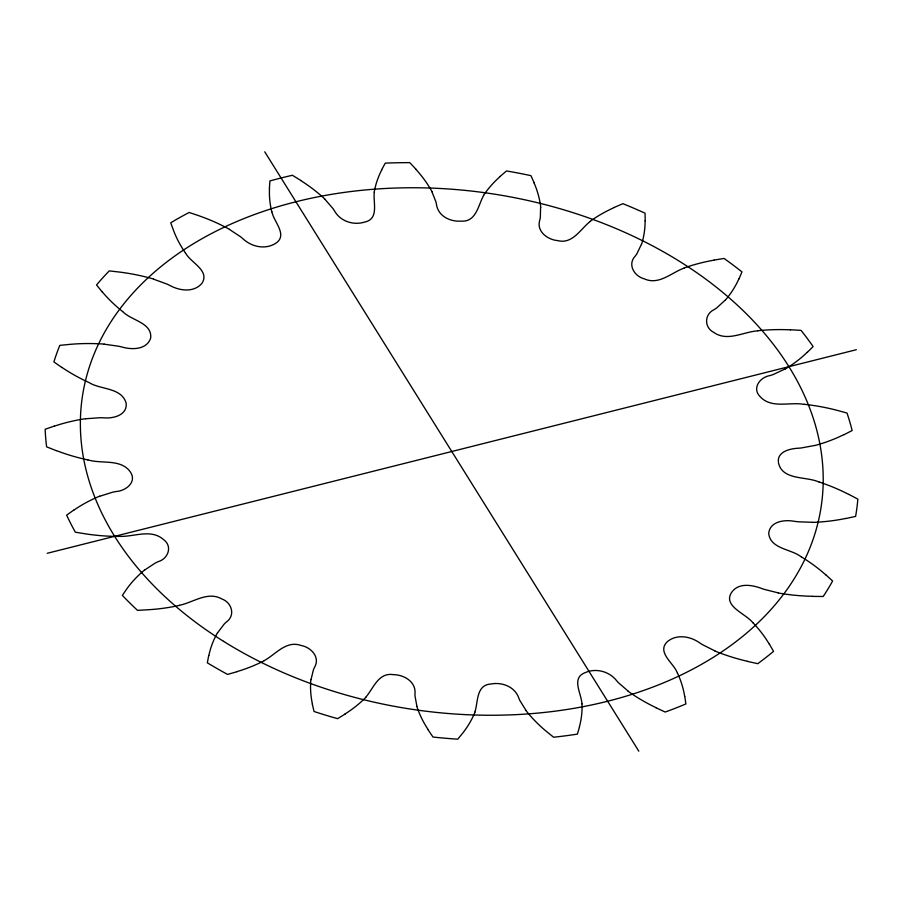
<?xml version="1.0" encoding="UTF-8"?>
<svg xmlns="http://www.w3.org/2000/svg" width="903" height="903" viewBox="0 0 903 903"><rect width="100%" height="100%" fill="white"/><g stroke="black" fill="none" stroke-linecap="round" stroke-linejoin="round"><path stroke-width="1.35" d="M645.227 220.682L645.035 213.187A409.036 285.687 8.4 0 0 622.878 203.694L614.277 207.419M269.387 188.366L269.907 180.939A409.036 285.687 8.4 0 1 292.403 175.284L300.801 180.465M311.016 679.643L313.454 669.71A57.499 40.161 8.4 0 1 314.65 667.114C320.418 657.057 310.79 647.135 301.004 645.464C286.116 640.148 275.742 654.37 264.274 660.578M374.327 192.091C372.871 202.204 379.452 219.034 364.609 222.093C353.581 225.524 340.668 221.483 334.731 211.291A57.499 40.161 8.4 0 0 333.026 208.627L325.069 199.439M208.728 655.51L207.34 662.813A409.036 285.687 8.4 0 0 227.59 674.417L237.015 671.708M579.489 726.949L577.401 734.116A409.036 285.687 8.4 0 1 553.607 737.232L546.259 731.295A156.49 109.297 8.4 0 1 525.76 710.289M641.356 244.487L636.807 253.901A57.499 40.161 8.4 0 1 635.069 256.294C627.269 264.714 634.47 276.329 644.211 278.813C658.874 285.574 671.448 272.559 684.293 268.022M474.843 712.151C478.263 702.105 475.904 684.937 490.939 684C501.933 681.889 514.631 686.607 518.672 697.692A57.499 40.161 8.4 0 0 519.823 700.457L525.885 710.243M739.026 278.858L741.961 271.893A409.036 285.687 8.4 0 0 724.059 258.45L714.025 260.087M381.619 169.888L385.242 163.138A409.036 285.687 8.4 0 1 409.804 162.642L415.922 169.2M217.634 632.755L224.192 624.086A57.499 40.161 8.4 0 1 226.45 621.941C235.627 615.462 231.834 602.561 222.025 599.05C207.769 590.833 193.287 602.527 179.471 605.292M483.636 195.42C478.15 205.286 476.276 222.398 460.948 221.111C450.36 221.901 438.305 216.223 436.544 204.834A57.499 40.161 8.4 0 0 435.98 202.012L431.961 191.842M732.243 591.499C721.407 605.857 746.307 613.78 752.842 622.743M725.267 300.056L716.858 307.799A57.499 40.161 8.4 0 1 714.138 309.639C704.261 314.188 704.024 327.473 713.754 332.383C727.344 342.068 743.417 331.762 757.809 330.837M732.841 590.844C739.749 582.966 751.725 584.975 760.529 588.056A57.499 40.161 8.4 0 0 764.22 589.366L778.33 592.899M365.738 697.285C373.47 688.425 378.346 672.216 393.369 674.643C403.754 674.71 415.741 681.449 415.03 693.143A57.499 40.161 8.4 0 0 415.008 695.942L416.893 706.259M807.293 352.384L813.106 346.56A409.036 285.687 8.4 0 0 801.051 330.363L790.464 329.764M500.104 176.435L506.493 170.949A409.036 285.687 8.4 0 1 530.93 175.656L534.237 183.016M145.067 569.759L155.158 563.122A57.499 40.161 8.4 0 1 158.273 561.621C168.184 558.765 172.868 546.123 163.454 539.531C150.857 528.379 133.441 537.24 118.869 536.337M590.11 221.506C580.358 229.181 572.547 244.487 557.569 240.593C547.545 239.679 536.393 231.473 539.712 220.287A57.499 40.161 8.4 0 0 540.321 217.567L540.604 207.318M73.707 510.116L66.641 515.15A409.036 285.687 8.4 0 0 75.333 532.194L85.841 533.91A158.036 110.369 8.4 0 0 118.88 536.427M345.183 714.013L337.609 718.664A409.036 285.687 8.4 0 1 314.041 711.485L312.28 703.979M784.876 369.079L773.34 374.463A57.499 40.161 8.4 0 1 769.887 375.592C760.168 377.127 751.702 388.098 760.021 396.53C771.264 409.07 789.798 401.7 804.144 404.375M843.989 434.704L852.139 430.55A409.036 285.687 8.4 0 0 847.014 413.043L836.81 410.255A158.036 110.369 8.4 0 0 804.144 404.296M99.748 496.255L112.48 492.237A57.499 40.161 8.4 0 1 116.182 491.514C125.641 490.916 137.109 482.315 130.517 472.179C121.058 458.374 101.587 464.21 87.851 459.853M54.225 426.103L45.15 429.275A409.036 285.687 8.4 0 0 46.617 446.85L56.268 450.653M47.216 553.291L856.349 349.709M814.89 445.427L801.266 447.967A57.499 40.161 8.4 0 1 797.383 448.283C789.594 448.757 777.269 451.872 778.386 461.907M845.818 518.525L855.604 516.403A409.036 285.687 8.4 0 0 857.85 499.145L848.955 494.415M85.717 418.766L99.94 417.739A57.499 40.161 8.4 0 1 103.913 417.841C113.338 418.71 127.662 415.132 126.115 402.998C121.533 387.41 100.628 389.803 89.16 382.624A158.036 110.369 8.4 0 1 61.912 367.408M812.644 522.306L798.128 521.787A57.499 40.161 8.4 0 1 794.166 521.268C784.515 519.552 769.988 521.223 768.713 533.357C770.27 549.216 791.638 548.877 801.548 557.117M812.644 596.386L823.197 596.488A409.036 285.687 8.4 0 0 832.611 581.001L825.793 574.771M104.206 344.201L118.677 346.244A57.499 40.161 8.4 0 1 122.548 347.17C132.391 349.901 146.783 349.709 150.666 338.128C152.426 322.574 130.879 320.497 122.695 311.512M747.413 661.38L757.775 663.682A409.036 285.687 8.4 0 0 773.532 651.356L769.412 644.155M153.578 279.162L166.999 284.095A57.499 40.161 8.4 0 1 170.43 285.766C180.216 290.935 194.021 292.628 201.956 283.328C210.275 270.403 190.183 262.502 185.476 252.84M819.168 482.112C806.458 476.084 782.201 480.633 778.454 462.72M714.995 650.928L702.545 644.697A57.499 40.161 8.4 0 1 699.453 642.699C690.118 636.22 676.573 633.861 667.272 641.728C656.267 652.417 674.236 663.389 677.397 673.153M655.905 707.715L665.172 712.038A409.036 285.687 8.4 0 0 685.862 703.956L684.801 696.439M229.452 229.441L240.638 236.823A57.499 40.161 8.4 0 1 243.325 239.092C251.892 246.925 265.2 249.804 275.449 243.471C288.452 235.356 273.62 221.664 271.916 211.821M61.833 367.465L53.898 361.922A409.036 285.687 8.4 0 1 59.79 345.375L70.073 344.348A156.49 109.297 8.4 0 1 104.206 344.099M628.274 691.235L618.6 682.86A57.499 40.161 8.4 0 1 616.377 680.365C608.938 671.29 595.833 667.825 585.02 672.69C570.786 678.176 581.679 693.876 581.904 703.866M102.062 291.748L96.531 284.964A409.036 285.687 8.4 0 1 109.263 270.9L119.828 272.108A156.49 109.297 8.4 0 1 153.623 279.061M428.225 730.008L432.988 737.04A409.036 285.687 8.4 0 0 457.765 739.173L462.833 732.988A158.036 110.369 8.4 0 0 474.967 712.185M264.748 151.817L638.816 751.183M428.349 729.974A156.49 109.297 8.4 0 1 416.757 706.27M365.839 697.342A158.036 110.369 8.4 0 1 345.104 713.946M312.415 703.968A156.49 109.297 8.4 0 1 310.869 679.62M264.353 660.646A158.036 110.369 8.4 0 1 236.958 671.629M208.864 655.533A156.49 109.297 8.4 0 1 217.499 632.71M179.528 605.371A158.036 110.369 8.4 0 1 147.911 609.762L137.504 610.36A409.036 285.687 8.4 0 1 122.356 595.382L126.781 588.914A156.49 109.297 8.4 0 1 144.954 569.68M73.809 510.184A156.49 109.297 8.4 0 1 99.669 496.165M87.828 459.932A158.036 110.369 8.4 0 1 56.313 450.586M54.293 426.193A156.49 109.297 8.4 0 1 85.672 418.665M122.605 311.558A158.036 110.369 8.4 0 1 102.152 291.714M185.363 252.863A158.036 110.369 8.4 0 1 173.455 230.22L170.735 222.793A409.036 285.687 8.4 0 1 189.167 212.465L199.089 215.817A156.49 109.297 8.4 0 1 229.531 229.362M271.792 211.821A158.036 110.369 8.4 0 1 269.5 188.377M300.71 180.532A156.49 109.297 8.4 0 1 325.182 199.382M374.203 192.079A158.036 110.369 8.4 0 1 381.732 169.922M415.809 169.245A156.49 109.297 8.4 0 1 432.097 191.82M483.523 195.375A158.036 110.369 8.4 0 1 500.194 176.491M534.113 183.027A156.49 109.297 8.4 0 1 540.75 207.318M590.009 221.438A158.036 110.369 8.4 0 1 614.345 207.487M645.092 220.671A156.49 109.297 8.4 0 1 641.502 244.521M684.226 267.943A158.036 110.369 8.4 0 1 714.059 260.166M738.891 278.824A156.49 109.297 8.4 0 1 725.391 300.112M757.786 330.746A158.036 110.369 8.4 0 1 790.475 329.843M807.18 352.317A156.49 109.297 8.4 0 1 784.978 369.158M843.899 434.625A156.49 109.297 8.4 0 1 814.957 445.518M819.213 482.033A158.036 110.369 8.4 0 1 848.888 494.483M845.772 518.435A156.49 109.297 8.4 0 1 812.666 522.408M801.616 557.049A158.036 110.369 8.4 0 1 825.714 574.816M812.644 596.296A156.49 109.297 8.4 0 1 778.307 593M752.944 622.698A158.036 110.369 8.4 0 1 769.311 644.189M747.436 661.289A156.49 109.297 8.4 0 1 714.939 651.018M677.51 673.13A158.036 110.369 8.4 0 1 684.688 696.439M655.973 707.636A156.49 109.297 8.4 0 1 628.183 691.303M582.029 703.866A158.036 110.369 8.4 0 1 579.376 726.926M223.538 641.333A373.47 260.843 8.4 0 0 819.676 515.15A373.47 260.843 8.4 0 0 312.133 198.017A373.47 260.843 8.4 0 0 223.538 641.333"/></g></svg>
